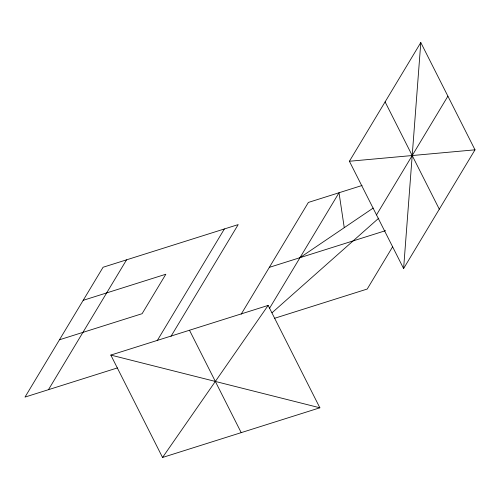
<?xml version="1.0" encoding="UTF-8"?>
<svg xmlns="http://www.w3.org/2000/svg" width="500" height="500" viewBox="0 0 500 500"><rect width="100%" height="100%" fill="white"/><g stroke="black" fill="none" stroke-linecap="round" stroke-linejoin="round"><path stroke-width="0.75" d="M403.606 268.55L420.8 42.531L475 149.825L403.606 268.55L349.406 161.256L420.8 42.531M48.475 389.675L126.556 259.837M157.175 340.719L224.387 228.95M170.981 336.362L238.194 224.594L103.081 267.25L25 397.088L117.4 367.919M241.163 314.206L308.375 202.431L362.056 185.481M269.394 308.544L339.019 192.756L344.256 227.675M376.506 214.906L447.9 96.181M392.569 246.881L367.212 289.044L274.319 318.375M162.55 457.469L268.15 305.406L319.869 407.8L162.55 457.469L110.825 355.081L268.15 305.406M272.025 312.775L378.787 218.15M299.981 257.675L373.219 208.05M83.181 300.331L165.831 274.237L142.106 313.694L59.456 339.787M269.331 267.356L385.588 230.65M349.406 161.256L475 149.825M110.825 355.081L319.869 407.8M385.106 101.894L439.3 209.188M189.488 330.244L241.206 432.631"/></g></svg>
